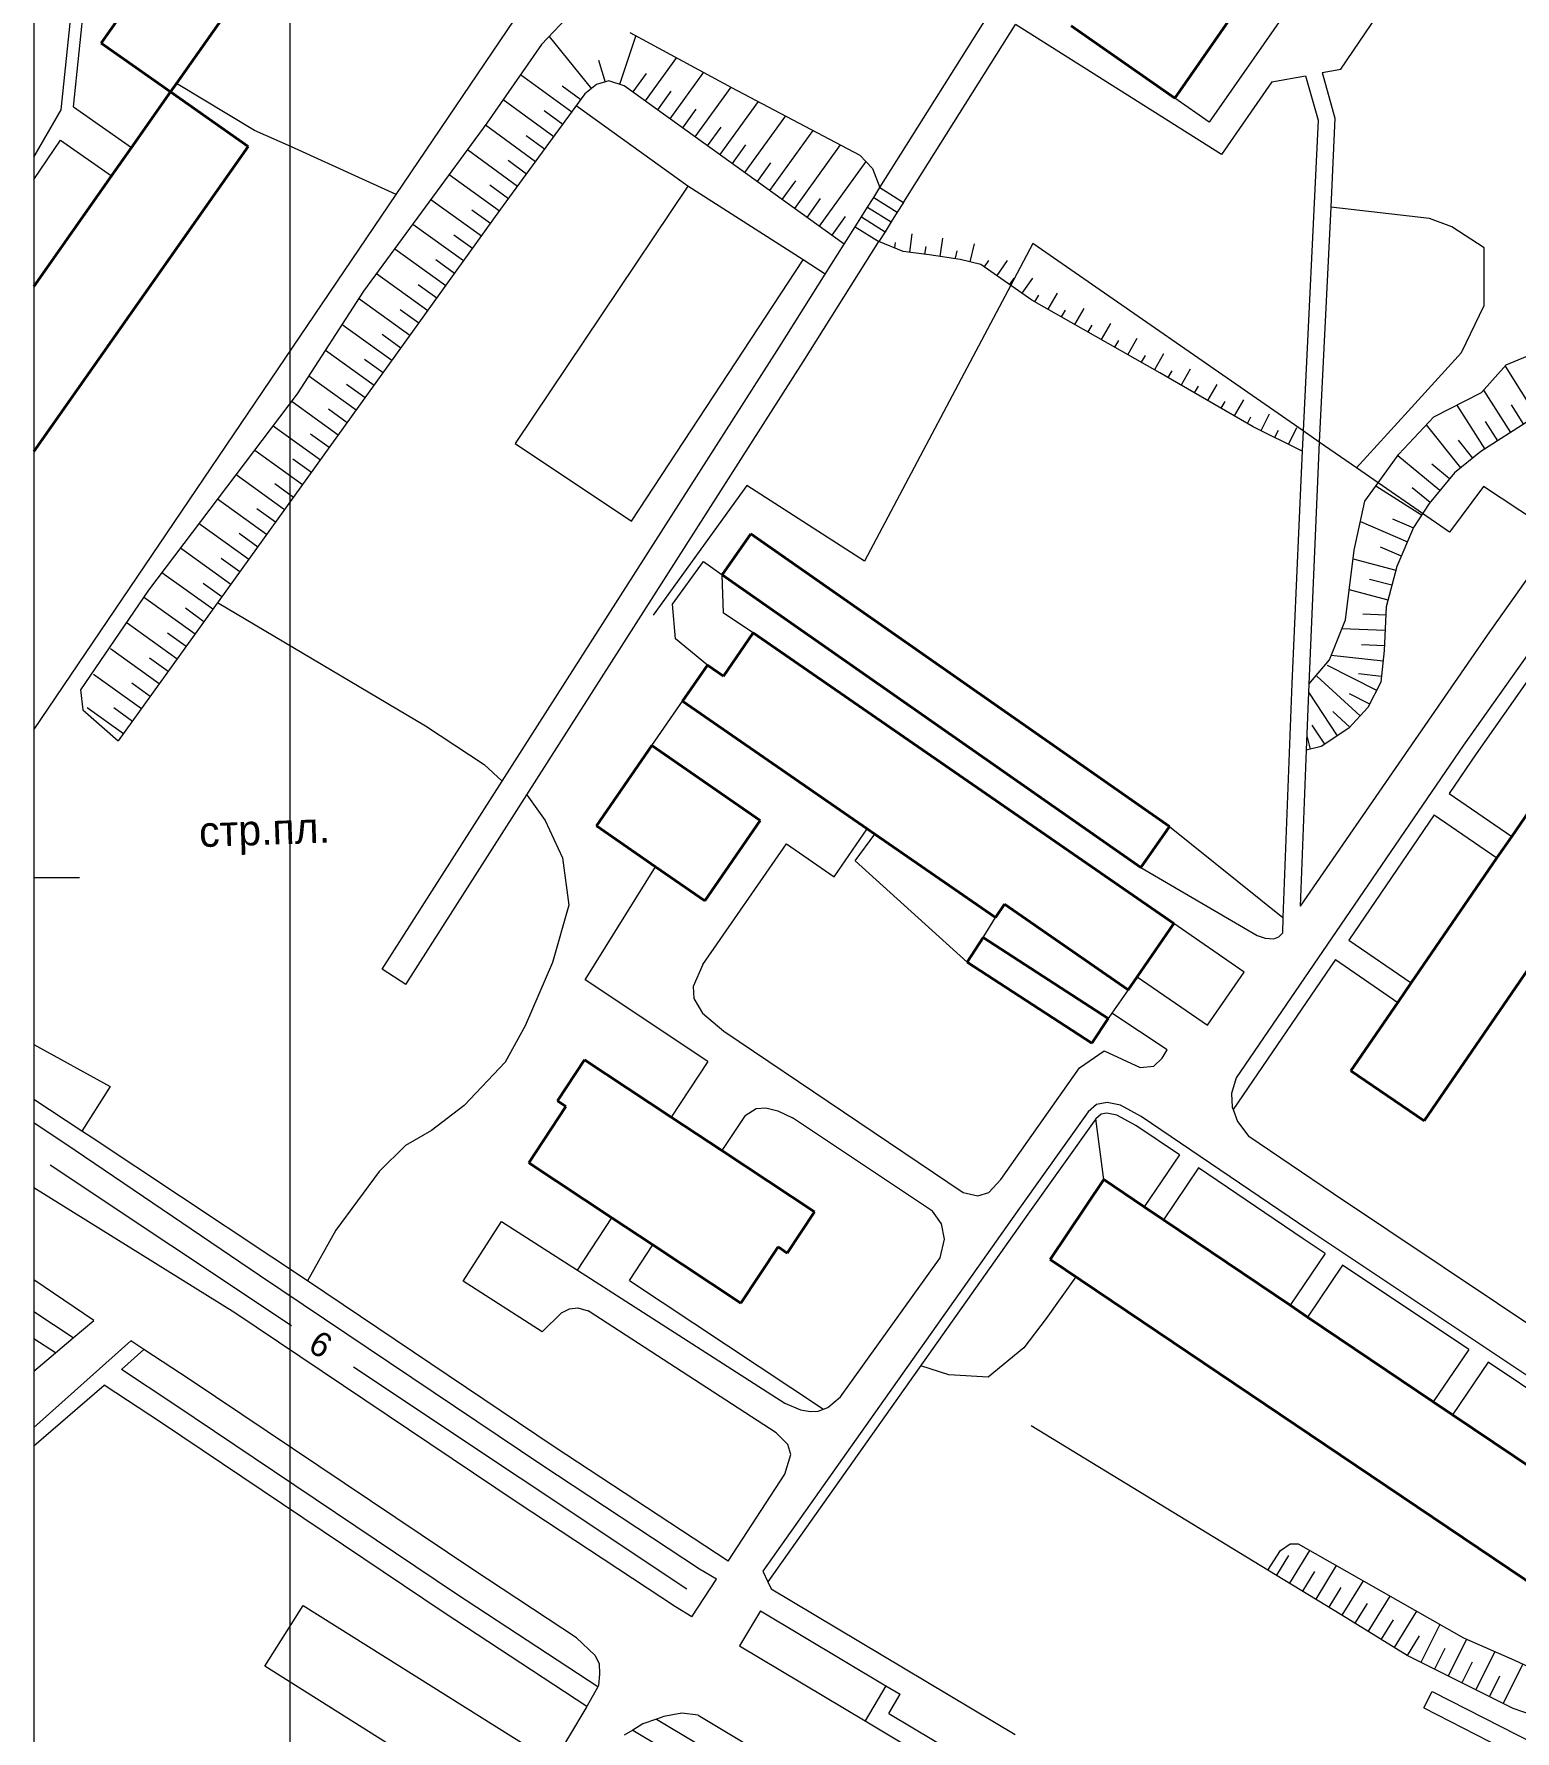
# Model space of a CAD drawing. Extents: x 1000 to 4000, y -5000 to -1000.
# Drawn here: x 1000 to 1193.3, y -3511.3 to -3289.9 of the extents above; entities that cross this region are included whole.
import ezdxf
from ezdxf.enums import TextEntityAlignment as Align

# ---------------------------------------------------------------- set-up
doc = ezdxf.new("R2010")
doc.units = 0
doc.header["$MEASUREMENT"] = 0
for name, color, linetype in [('1', 7, 'CONTINUOUS'), ('11', 7, 'CONTINUOUS'), ('14', 7, 'CONTINUOUS'), ('17', 7, 'CONTINUOUS'), ('24', 7, 'CONTINUOUS'), ('25', 7, 'CONTINUOUS'), ('37', 7, 'CONTINUOUS'), ('40', 7, 'CONTINUOUS'), ('42', 7, 'CONTINUOUS'), ('6', 7, 'CONTINUOUS'), ('границы команд_1', 10, 'CONTINUOUS')]:
    doc.layers.add(name, color=color, linetype=linetype)
doc.styles.get("Standard").update_dxf_attribs({"font": 'txt', "height": 0.2})

msp = doc.modelspace()

# ---------------------------------------------------------------- linework, layer by layer
at = {"layer": '1', "color": 253, "linetype": 'Continuous', "lineweight": 0}
for p, q in [((1000, -3000), (1000, -4000)), ((1005.96, -3400), (1000, -3400))]:
    msp.add_line(p, q, dxfattribs=at)
at = {"layer": '11', "color": 253, "linetype": 'Continuous', "lineweight": 0}
for p, q in [((1047.28, -3310.85), (1065.44, -3284.01)), ((1028.77, -3302.48), (1018.6, -3296.38)), ((1033.62, -3304.63), (1028.77, -3302.48)), ((1000, -3380.68), (1047.28, -3310.85)), ((1130.36, -3317.26), (1127.48, -3322.7)), ((1165.64, -3341.69), (1130.36, -3317.26)), ((1127.48, -3322.7), (1108.41, -3358.68)), ((1167.75, -3343.16), (1165.64, -3341.69)), ((1172.61, -3346.52), (1167.75, -3343.16)), ((1175.43, -3348.47), (1172.61, -3346.52)), ((1093.02, -3348.83), (1080.82, -3365.72)), ((1108.41, -3358.68), (1093.02, -3348.83)), ((1181.22, -3352.48), (1175.43, -3348.47)), ((1189.18, -3348.97), (1184.74, -3354.92)), ((1196.22, -3353.62), (1189.18, -3348.97)), ((1184.74, -3354.92), (1181.22, -3352.48)), ((1083.35, -3364.29), (1087.39, -3358.75)), ((1087.39, -3358.75), (1089.84, -3360.47)), ((1083.72, -3368.83), (1083.35, -3364.29)), ((1087.89, -3372.25), (1083.72, -3368.83)), ((1107.19, -3397.78), (1109.73, -3394.3)), ((1148.22, -3393.33), (1163.01, -3405.19)), ((1121.78, -3411.02), (1107.19, -3397.78)), ((1142.82, -3414.61), (1140.67, -3417.66)), ((1140.67, -3417.66), (1140.18, -3418.35)), ((1030.14, -3502.88), (1035.13, -3494.94)), ((1035.13, -3494.94), (1064.44, -3513.36)), ((1059.45, -3521.3), (1030.14, -3502.88))]:
    msp.add_line(p, q, dxfattribs=at)
at = {"layer": '14', "color": 253, "linetype": 'Continuous', "lineweight": 0}
for p, q in [((1023.97, -3364.08), (1051.09, -3380.2)), ((1051.09, -3380.2), (1058.74, -3385.24)), ((1058.74, -3385.24), (1061.13, -3387.39)), ((1064.33, -3389.17), (1066.7, -3392.55)), ((1066.7, -3392.55), (1068.98, -3397.42)), ((1068.98, -3397.42), (1069.8, -3403.59)), ((1069.8, -3403.59), (1067.68, -3411.06)), ((1067.68, -3411.06), (1064.1, -3419.34)), ((1064.1, -3419.34), (1061.5, -3424.05)), ((1061.5, -3424.05), (1056.13, -3429.74)), ((1056.13, -3429.74), (1051.9, -3432.98)), ((1051.9, -3432.98), (1048.49, -3434.93)), ((1048.49, -3434.93), (1045.07, -3438.34)), ((1045.07, -3438.34), (1039.38, -3445.97)), ((1039.38, -3445.97), (1035.69, -3452.6))]:
    msp.add_line(p, q, dxfattribs=at)
at = {"layer": '24', "color": 253, "linetype": 'Continuous', "lineweight": 0}
for p, q in [((1170.58, -3294.5), (1192.76, -3261.72)), ((1170.8, -3276.45), (1153.38, -3301.41)), ((1110.39, -3309.95), (1129.28, -3279.96)), ((1003.57, -3299.79), (1005.23, -3283.84)), ((1005.15, -3299.4), (1006.71, -3284.37)), ((1113.48, -3311.89), (1128.11, -3288.68)), ((1154.98, -3305.61), (1128.11, -3288.68)), ((1168.11, -3294.95), (1170.58, -3294.5)), ((1168.11, -3294.95), (1169.8, -3300.9)), ((1161.57, -3296.16), (1154.98, -3305.61)), ((1161.57, -3296.16), (1165.95, -3295.35)), ((1165.95, -3295.35), (1167.6, -3301.15)), ((1247.33, -3296.75), (1186.58, -3382.71)), ((1005.15, -3299.4), (1012.74, -3304.73)), ((1153.38, -3301.41), (1148.88, -3298.26)), ((1000, -3305.97), (1003.57, -3299.79)), ((1167.6, -3301.15), (1165.64, -3341.69)), ((1169.8, -3300.9), (1169.24, -3312.51)), ((1000, -3308.91), (1003.47, -3303.76)), ((1003.47, -3303.76), (1010.13, -3308.43)), ((1085.36, -3309.76), (1062.81, -3343.35)), ((1100.38, -3319.37), (1085.36, -3309.76)), ((1169.24, -3312.51), (1167.75, -3343.16)), ((1227.67, -3314.6), (1189.65, -3368.36)), ((1100.39, -3332.68), (1110.27, -3317)), ((1105.74, -3317.33), (1107.18, -3315.05)), ((1078, -3353.47), (1100.38, -3319.37)), ((1103.27, -3321.25), (1105.74, -3317.33)), ((1097.3, -3330.73), (1103.27, -3321.25)), ((1061.13, -3387.39), (1097.3, -3330.73)), ((1064.33, -3389.17), (1100.39, -3332.68)), ((1062.81, -3343.35), (1078, -3353.47)), ((1165.64, -3341.69), (1165.51, -3344.33)), ((1167.75, -3343.16), (1167.55, -3347.27)), ((1165.51, -3344.33), (1165.37, -3347.17)), ((1165.37, -3347.17), (1164.18, -3374.64)), ((1167.55, -3347.27), (1166.37, -3374.73)), ((1090.01, -3365.46), (1089.84, -3360.47)), ((1093.88, -3368.04), (1090.01, -3365.46)), ((1189.65, -3368.36), (1165.26, -3403.69)), ((1164.18, -3374.64), (1163.01, -3405.19)), ((1166.37, -3374.73), (1166.04, -3383.35)), ((1195.33, -3373.76), (1188.21, -3383.84)), ((1080.64, -3382.75), (1084.63, -3376.96)), ((1186.58, -3382.71), (1156.92, -3426.13)), ((1166.04, -3383.35), (1165.26, -3403.69)), ((1188.21, -3383.84), (1184.68, -3389)), ((1045.46, -3411.95), (1061.13, -3387.39)), ((1048.54, -3413.91), (1064.33, -3389.17)), ((1184.68, -3389), (1192.86, -3394.61)), ((1182.76, -3391.81), (1171.6, -3408.15)), ((1182.76, -3391.81), (1190.93, -3397.42)), ((1104.42, -3399.88), (1108.74, -3393.62)), ((1087.3, -3411.34), (1098.2, -3395.58)), ((1098.2, -3395.58), (1104.42, -3399.88)), ((1071.95, -3413.3), (1081.14, -3398.56)), ((1144.48, -3398.68), (1159.63, -3407.52)), ((1123.88, -3407.78), (1125.49, -3405.2)), ((1163.01, -3405.19), (1162.93, -3407.23)), ((1157.93, -3412.31), (1148.78, -3405.99)), ((1159.63, -3407.52), (1160.7, -3407.89)), ((1160.7, -3407.89), (1161.83, -3407.97)), ((1161.83, -3407.97), (1162.47, -3407.72)), ((1162.47, -3407.72), (1162.93, -3407.23)), ((1171.6, -3408.15), (1179.74, -3413.73)), ((1048.54, -3413.91), (1045.46, -3411.95)), ((1087.3, -3411.34), (1086.03, -3414.21)), ((1153.14, -3419.23), (1157.93, -3412.31)), ((1169.87, -3410.68), (1156.49, -3430.26)), ((1169.87, -3410.68), (1178.01, -3416.26)), ((1087.97, -3423.98), (1071.95, -3413.3)), ((1086.03, -3414.21), (1086.14, -3415.77)), ((1144, -3412.91), (1153.14, -3419.23)), ((1086.14, -3415.77), (1087.26, -3417.67)), ((1087.26, -3417.67), (1090.05, -3420.01)), ((1147.9, -3422.44), (1140.67, -3417.66)), ((1090.05, -3420.01), (1121.28, -3441.07)), ((1136.45, -3424.8), (1139.69, -3422.57)), ((1139.69, -3422.57), (1144.38, -3424.75)), ((1147.25, -3423.53), (1147.9, -3422.44)), ((1087.97, -3423.98), (1083.16, -3431.24)), ((1126.19, -3439.39), (1136.45, -3424.8)), ((1144.38, -3424.75), (1146.16, -3424.57)), ((1146.16, -3424.57), (1147.25, -3423.53)), ((1156.92, -3426.13), (1156.29, -3428.17)), ((1006.23, -3433.06), (1000, -3428.93)), ((1092.81, -3431.01), (1094.26, -3430.11)), ((1094.26, -3430.11), (1095.52, -3430.04)), ((1095.52, -3430.04), (1097.09, -3430.41)), ((1138.66, -3429.59), (1137.57, -3430.53)), ((1140.06, -3429.34), (1138.66, -3429.59)), ((1141.8, -3429.69), (1140.06, -3429.34)), ((1144.51, -3431.16), (1141.8, -3429.69)), ((1156.29, -3428.17), (1156.38, -3429.95)), ((1156.38, -3429.95), (1156.49, -3430.26)), ((1005.36, -3435.6), (1000, -3431.96)), ((1092.81, -3431.01), (1089.77, -3435.61)), ((1097.09, -3430.41), (1099, -3431.34)), ((1117.27, -3443.52), (1099, -3431.34)), ((1137.57, -3430.53), (1128.61, -3443.1)), ((1138.58, -3431.45), (1129.72, -3443.88)), ((1139.27, -3430.86), (1138.58, -3431.45)), ((1140.04, -3430.72), (1139.27, -3430.86)), ((1141.33, -3430.98), (1140.04, -3430.72)), ((1143.81, -3432.32), (1141.33, -3430.98)), ((1149.49, -3436.17), (1143.81, -3432.32)), ((1166.4, -3445.98), (1144.51, -3431.16)), ((1156.49, -3430.26), (1157.09, -3431.82)), ((1157.09, -3431.82), (1158.55, -3433.76)), ((1007.46, -3433.87), (1006.23, -3433.06)), ((1031.06, -3449.49), (1007.46, -3433.87)), ((1169.59, -3441.24), (1158.55, -3433.76)), ((1029.44, -3451.91), (1005.36, -3435.6)), ((1149.49, -3436.17), (1144.91, -3442.95)), ((1151.98, -3437.86), (1147.41, -3444.63)), ((1165.64, -3447.11), (1151.98, -3437.86)), ((1026.2, -3456.78), (1000, -3440.46)), ((1121.28, -3441.07), (1123.18, -3441.51)), ((1123.18, -3441.51), (1124.63, -3441.07)), ((1124.63, -3441.07), (1126.19, -3439.39)), ((1128.61, -3443.1), (1095.12, -3490.48)), ((1206.17, -3465.68), (1169.59, -3441.24)), ((1056.02, -3452.64), (1061.01, -3444.85)), ((1061.01, -3444.85), (1070.92, -3451.21)), ((1070.92, -3451.21), (1075.43, -3444.38)), ((1129.72, -3443.88), (1095.79, -3491.88)), ((1118.45, -3445.15), (1117.27, -3443.52)), ((1118.84, -3447.17), (1118.45, -3445.15)), ((1118.25, -3449.59), (1118.84, -3447.17)), ((1168.51, -3449.03), (1165.64, -3447.11)), ((1205.8, -3472.29), (1166.4, -3445.98)), ((1035.69, -3452.6), (1031.06, -3449.49)), ((1077.71, -3452.56), (1080.78, -3447.92)), ((1105.27, -3467.73), (1118.25, -3449.59)), ((1168.51, -3449.03), (1163.95, -3455.79)), ((1066.3, -3476.67), (1029.44, -3451.91)), ((1070.92, -3451.21), (1098, -3468.58)), ((1170.79, -3450.54), (1166.21, -3457.32)), ((1187.25, -3461.54), (1170.79, -3450.54)), ((1007.8, -3457.77), (1000, -3452.47)), ((1067.91, -3474.25), (1035.69, -3452.6)), ((1066.32, -3459.25), (1056.02, -3452.64)), ((1077.71, -3452.56), (1103.06, -3469.33)), ((1005.14, -3460.03), (1000, -3456.64)), ((1068.86, -3456.75), (1069.88, -3456.26)), ((1069.88, -3456.26), (1070.98, -3456.13)), ((1070.98, -3456.13), (1072.32, -3456.52)), ((1096.85, -3472.43), (1072.32, -3456.52)), ((1005.14, -3460.03), (1007.8, -3457.77)), ((1063.07, -3481.54), (1026.2, -3456.78)), ((1066.32, -3459.25), (1068.86, -3456.75)), ((1002.81, -3462), (1000, -3460.15)), ((1000, -3471.74), (1012.64, -3460.41)), ((1002.81, -3462), (1005.14, -3460.03)), ((1014.36, -3461.54), (1012.64, -3460.41)), ((1000, -3464.38), (1002.81, -3462)), ((1011.42, -3464.17), (1014.36, -3461.54)), ((1020.39, -3465.52), (1014.36, -3461.54)), ((1187.25, -3461.54), (1182.63, -3468.39)), ((1189.78, -3463.22), (1185.15, -3470.09)), ((1206.25, -3474.22), (1189.78, -3463.22)), ((1018.27, -3468.69), (1011.42, -3464.17)), ((1057.26, -3490.28), (1020.39, -3465.52)), ((1000, -3474.14), (1009.17, -3466.2)), ((1016.65, -3471.13), (1009.17, -3466.2)), ((1103.61, -3469.13), (1105.27, -3467.73)), ((1055.14, -3493.46), (1018.27, -3468.69)), ((1098, -3468.58), (1100.03, -3469.42)), ((1100.03, -3469.42), (1101.34, -3469.65)), ((1101.34, -3469.65), (1102.36, -3469.59)), ((1102.36, -3469.59), (1103.06, -3469.33)), ((1103.06, -3469.33), (1103.61, -3469.13)), ((1053.52, -3495.9), (1016.65, -3471.13)), ((1090.6, -3489.17), (1067.91, -3474.25)), ((1098.39, -3473.97), (1096.85, -3472.43)), ((1098.78, -3475.25), (1098.39, -3473.97)), ((1098, -3477.82), (1098.78, -3475.25)), ((1086.88, -3490.2), (1066.3, -3476.67)), ((1090.6, -3489.17), (1098, -3477.82)), ((1083.75, -3495.14), (1063.07, -3481.54)), ((1070.79, -3499.18), (1057.26, -3490.28)), ((1085.87, -3496.43), (1089.06, -3491.53)), ((1089.06, -3491.53), (1086.88, -3490.2)), ((1095.12, -3490.48), (1095.79, -3491.88)), ((1095.79, -3491.88), (1096.21, -3492.77)), ((1073.58, -3505.59), (1055.14, -3493.46)), ((1096.21, -3492.77), (1128.04, -3511.78)), ((1072.14, -3508.14), (1053.52, -3495.9)), ((1085.87, -3496.43), (1083.75, -3495.14)), ((1094.81, -3495.64), (1092.08, -3500.22)), ((1094.81, -3495.64), (1111.2, -3505.44)), ((1070.79, -3499.18), (1073.22, -3501.46)), ((1092.08, -3500.22), (1108.47, -3510.01)), ((1073.22, -3501.46), (1073.76, -3502.54)), ((1073.76, -3502.54), (1073.83, -3503.9)), ((1073.69, -3505.39), (1073.58, -3505.59)), ((1073.83, -3503.9), (1073.69, -3505.39)), ((1111.2, -3505.44), (1108.47, -3510.01)), ((1111.2, -3505.44), (1113.05, -3506.54)), ((1073.58, -3505.59), (1072.2, -3508.04)), ((1111.56, -3509.03), (1113.05, -3506.54)), ((1181.39, -3508.32), (1182.48, -3506.18)), ((1182.48, -3506.18), (1242.98, -3537.05)), ((1072.14, -3508.14), (1050.39, -3544.39)), ((1072.2, -3508.04), (1072.14, -3508.14)), ((1081.27, -3509.79), (1079.48, -3510.42)), ((1082.21, -3509.46), (1081.27, -3509.79)), ((1081.27, -3509.79), (1114.29, -3529.51)), ((1084.57, -3509.02), (1082.21, -3509.46)), ((1086.67, -3509.27), (1084.57, -3509.02)), ((1086.67, -3509.27), (1115.86, -3526.7)), ((1111.56, -3509.03), (1124.91, -3517)), ((1181.39, -3508.32), (1241.98, -3539.25)), ((1078.18, -3511.21), (1077.04, -3511.89)), ((1079.48, -3510.42), (1078.18, -3511.21)), ((1078.18, -3511.21), (1112.93, -3531.96)), ((1108.47, -3510.01), (1123.66, -3519.08))]:
    msp.add_line(p, q, dxfattribs=at)
at = {"layer": '25', "color": 253, "linetype": 'Continuous', "lineweight": 0}
for p, q in [((1109.6, -3311.22), (1110.39, -3309.95)), ((1110.39, -3309.95), (1113.48, -3311.89)), ((1108, -3313.75), (1108.8, -3312.49)), ((1108.8, -3312.49), (1109.6, -3311.22)), ((1108.8, -3312.49), (1111.88, -3314.43)), ((1109.6, -3311.22), (1112.68, -3313.16)), ((1113.48, -3311.89), (1112.68, -3313.16)), ((1107.18, -3315.05), (1108, -3313.75)), ((1108, -3313.75), (1111.09, -3315.7)), ((1111.88, -3314.43), (1111.09, -3315.7)), ((1112.68, -3313.16), (1111.88, -3314.43)), ((1107.18, -3315.05), (1110.27, -3317)), ((1111.09, -3315.7), (1110.27, -3317))]:
    msp.add_line(p, q, dxfattribs=at)
at = {"layer": '37', "color": 253, "linetype": 'Continuous', "lineweight": 0}
for p, q in [((1070.28, -3287.02), (1066.24, -3291.27)), ((1067.23, -3290.22), (1072.77, -3297.04)), ((1078.55, -3290.11), (1076.43, -3296.48)), ((1077.78, -3289.69), (1091.04, -3296.89)), ((1066.24, -3291.27), (1059.09, -3301.55)), ((1073.68, -3293.3), (1074.53, -3296.18)), ((1079.89, -3295.04), (1078.14, -3297.47)), ((1083.84, -3292.98), (1079.77, -3298.64)), ((1087.39, -3294.9), (1083.01, -3300.98)), ((1063.52, -3295.18), (1070.2, -3300.07)), ((1068.96, -3296.68), (1071.38, -3298.46)), ((1073.43, -3296.5), (1071.91, -3297.73)), ((1075.05, -3296.02), (1073.43, -3296.5)), ((1077.05, -3296.69), (1075.05, -3296.02)), ((1105.74, -3317.33), (1077.05, -3296.69)), ((1090.93, -3296.83), (1086.26, -3303.32)), ((1091.04, -3296.89), (1107.8, -3305.73)), ((1071.91, -3297.73), (1060.77, -3312.95)), ((1061.23, -3298.46), (1067.84, -3303.3)), ((1083.14, -3297.38), (1081.39, -3299.81)), ((1094.5, -3298.71), (1089.51, -3305.65)), ((1059.09, -3301.55), (1043.02, -3323.47)), ((1066.6, -3299.91), (1069.02, -3301.68)), ((1086.39, -3299.71), (1084.64, -3302.15)), ((1098.07, -3300.6), (1092.75, -3307.99)), ((1058.94, -3301.75), (1065.47, -3306.53)), ((1064.23, -3303.14), (1066.65, -3304.91)), ((1089.64, -3302.05), (1087.88, -3304.48)), ((1101.64, -3302.48), (1096, -3310.32)), ((1047.28, -3310.85), (1033.62, -3304.63)), ((1056.58, -3304.97), (1063.11, -3309.75)), ((1092.88, -3304.39), (1091.13, -3306.82)), ((1105.21, -3304.37), (1099.25, -3312.66)), ((1107.8, -3305.73), (1109.42, -3307.44)), ((1054.17, -3308.25), (1060.75, -3312.98)), ((1061.87, -3306.37), (1064.29, -3308.14)), ((1096.13, -3306.72), (1094.38, -3309.16)), ((1108.57, -3306.55), (1102.49, -3315)), ((1109.42, -3307.44), (1110.39, -3309.95)), ((1059.51, -3309.59), (1061.93, -3311.37)), ((1099.38, -3309.06), (1097.62, -3311.49)), ((1051.81, -3311.48), (1058.41, -3316.23)), ((1102.62, -3311.39), (1100.87, -3313.83)), ((1060.77, -3312.95), (1024.25, -3363.69)), ((1049.45, -3314.7), (1056.07, -3319.47)), ((1057.14, -3312.85), (1059.58, -3314.6)), ((1105.87, -3313.73), (1104.12, -3316.17)), ((1054.81, -3316.1), (1057.24, -3317.85)), ((1113.44, -3318.27), (1110.27, -3317)), ((1112.41, -3317.12), (1112.32, -3317.82)), ((1114.57, -3316), (1114.26, -3318.38)), ((1118.58, -3316.55), (1118.22, -3318.92)), ((1047.08, -3317.93), (1053.74, -3322.72)), ((1052.47, -3319.34), (1054.9, -3321.1)), ((1116.82, -3318.71), (1113.44, -3318.27)), ((1116.39, -3317.64), (1116.24, -3318.62)), ((1120.87, -3319.32), (1116.82, -3318.71)), ((1120.45, -3318.19), (1120.21, -3319.16)), ((1123.59, -3319.99), (1120.87, -3319.32)), ((1122.72, -3317.3), (1122.15, -3319.63)), ((1044.72, -3321.16), (1051.4, -3325.97)), ((1130.24, -3324.64), (1123.59, -3319.99)), ((1124.59, -3319.47), (1124.02, -3320.28)), ((1127.03, -3319.46), (1125.66, -3321.43)), ((1043.02, -3323.47), (1034.37, -3336.88)), ((1050.13, -3322.59), (1052.57, -3324.34)), ((1127.87, -3321.76), (1127.3, -3322.58)), ((1130.31, -3321.76), (1128.93, -3323.72)), ((1133.52, -3323.74), (1132.33, -3325.82)), ((1042.35, -3324.39), (1049.06, -3329.21)), ((1047.8, -3325.84), (1050.23, -3327.59)), ((1146.94, -3334.11), (1130.24, -3324.64)), ((1131.09, -3323.97), (1130.59, -3324.84)), ((1134.57, -3325.94), (1134.07, -3326.81)), ((1137, -3325.71), (1135.81, -3327.8)), ((1040.24, -3327.79), (1046.73, -3332.46)), ((1138.05, -3327.91), (1137.55, -3328.78)), ((1140.48, -3327.68), (1139.29, -3329.77)), ((1045.46, -3329.08), (1047.89, -3330.84)), ((1141.53, -3329.89), (1141.03, -3330.76)), ((1143.96, -3329.66), (1142.77, -3331.74)), ((1038.06, -3331.15), (1044.39, -3335.71)), ((1043.12, -3332.33), (1045.56, -3334.08)), ((1145.01, -3331.86), (1144.51, -3332.73)), ((1147.43, -3331.63), (1146.25, -3333.72)), ((1192.15, -3333.08), (1196, -3331.46)), ((1035.89, -3334.52), (1042.05, -3338.95)), ((1159.12, -3341.17), (1146.94, -3334.11)), ((1148.49, -3333.85), (1147.98, -3334.71)), ((1150.92, -3333.64), (1149.71, -3335.72)), ((1188.92, -3336.69), (1192.15, -3333.08)), ((1192, -3333.25), (1196.09, -3339.77)), ((1034.37, -3336.88), (1014.94, -3362.49)), ((1040.79, -3335.58), (1043.22, -3337.33)), ((1151.95, -3335.86), (1151.44, -3336.72)), ((1154.38, -3335.65), (1153.17, -3337.72)), ((1182.7, -3339.88), (1188.92, -3336.69)), ((1189.19, -3336.39), (1192.71, -3341.91)), ((1033.72, -3337.88), (1039.72, -3342.2)), ((1038.45, -3338.82), (1040.88, -3340.58)), ((1155.41, -3337.86), (1154.9, -3338.73)), ((1157.84, -3337.66), (1156.63, -3339.73)), ((1185.69, -3338.34), (1189.34, -3344.06)), ((1192.79, -3338.31), (1194.4, -3340.84)), ((1031.23, -3341.02), (1037.38, -3345.45)), ((1158.78, -3339.89), (1158.34, -3340.78)), ((1165.51, -3344.33), (1159.12, -3341.17)), ((1161.19, -3339.52), (1160.13, -3341.67)), ((1164.78, -3341.29), (1163.72, -3343.44)), ((1178.15, -3344.72), (1182.7, -3339.88)), ((1181.72, -3340.92), (1186.18, -3346.51)), ((1195.23, -3340.3), (1188.84, -3344.38)), ((1189.41, -3340.46), (1191.03, -3342.99)), ((1036.11, -3342.07), (1038.55, -3343.82)), ((1162.37, -3341.66), (1161.92, -3342.56)), ((1185.87, -3342.91), (1187.74, -3345.26)), ((1028.81, -3344.2), (1035.04, -3348.69)), ((1033.78, -3345.32), (1036.21, -3347.07)), ((1175.43, -3348.47), (1178.15, -3344.72)), ((1177.99, -3344.89), (1183.48, -3349.44)), ((1182.44, -3345.99), (1184.76, -3347.9)), ((1188.84, -3344.38), (1185.38, -3347.15)), ((1026.39, -3347.39), (1032.71, -3351.94)), ((1185.38, -3347.15), (1182.07, -3351.15)), ((1031.44, -3348.56), (1033.87, -3350.32)), ((1173.69, -3350.87), (1175.43, -3348.47)), ((1175.15, -3348.86), (1181.11, -3352.65)), ((1179.89, -3349.07), (1182.2, -3350.98)), ((1023.97, -3350.58), (1030.37, -3355.18)), ((1029.1, -3351.81), (1031.54, -3353.56)), ((1172.3, -3357.26), (1173.69, -3350.87)), ((1182.07, -3351.15), (1180.06, -3354.3)), ((1021.55, -3353.77), (1028.03, -3358.43)), ((1173.12, -3353.51), (1179.25, -3356.18)), ((1177.29, -3353.15), (1180.05, -3354.34)), ((1180.06, -3354.3), (1177.85, -3359.41)), ((1019.14, -3356.96), (1025.7, -3361.68)), ((1026.77, -3355.06), (1029.2, -3356.81)), ((1175.7, -3356.82), (1178.45, -3358.01)), ((1024.43, -3358.3), (1026.86, -3360.05)), ((1171.15, -3366.33), (1172.3, -3357.26)), ((1172.16, -3358.39), (1177.72, -3359.87)), ((1016.71, -3360.15), (1023.36, -3364.93)), ((1174.31, -3361.03), (1177.21, -3361.8)), ((1177.85, -3359.41), (1176.46, -3364.64)), ((1014.94, -3362.49), (1006.09, -3375.5)), ((1024.25, -3363.69), (1011.01, -3382.12)), ((1014.3, -3363.34), (1021.03, -3368.17)), ((1022.09, -3361.55), (1024.53, -3363.3)), ((1171.65, -3362.4), (1176.7, -3363.74)), ((1019.76, -3364.8), (1022.19, -3366.55)), ((1173.42, -3365.58), (1176.42, -3365.7)), ((1176.46, -3364.64), (1176.23, -3370.33)), ((1012.17, -3366.74), (1018.69, -3371.42)), ((1017.42, -3368.05), (1019.86, -3369.8)), ((1169.07, -3371.56), (1171.15, -3366.33)), ((1170.69, -3367.47), (1176.34, -3367.7)), ((1009.98, -3370.09), (1016.36, -3374.67)), ((1173.26, -3369.58), (1176.25, -3369.7)), ((1176.23, -3370.33), (1175.77, -3374.48)), ((1015.09, -3371.3), (1017.53, -3373.05)), ((1166.37, -3374.73), (1169.07, -3371.56)), ((1168.79, -3372.25), (1175.22, -3375.54)), ((1169.32, -3370.94), (1176.08, -3371.69)), ((1007.79, -3373.44), (1014.03, -3377.92)), ((1012.76, -3374.55), (1015.19, -3376.3)), ((1167.41, -3373.69), (1173.07, -3378.88)), ((1172.87, -3373.35), (1175.86, -3373.68)), ((1175.77, -3374.48), (1174.07, -3377.79)), ((1006.09, -3375.5), (1006.36, -3378.07)), ((1166.33, -3375.78), (1170.08, -3381.49)), ((1171.64, -3375.96), (1174.31, -3377.32)), ((1006.36, -3378.07), (1011.01, -3382.12)), ((1006.96, -3377.77), (1011.69, -3381.17)), ((1010.42, -3377.8), (1012.86, -3379.55)), ((1169.51, -3378.33), (1171.72, -3380.35)), ((1174.07, -3377.79), (1171.61, -3380.48)), ((1166.76, -3380.08), (1168.41, -3382.59)), ((1171.61, -3380.48), (1167.99, -3382.86)), ((1167.99, -3382.86), (1166.03, -3383.35)), ((1166.11, -3381.5), (1166.54, -3383.22)), ((1161.03, -3490.33), (1130.13, -3471.53)), ((1162.69, -3487.79), (1163.97, -3486.93)), ((1163.97, -3486.93), (1164.99, -3486.93)), ((1164.99, -3486.93), (1186.56, -3499.19)), ((1161.03, -3490.33), (1162.69, -3487.79)), ((1163.73, -3488.45), (1162.17, -3491.02)), ((1166.48, -3487.78), (1163.88, -3492.06)), ((1169.96, -3489.76), (1167.29, -3494.14)), ((1170.7, -3496.21), (1161.03, -3490.33)), ((1167.14, -3490.53), (1165.58, -3493.1)), ((1173.47, -3491.75), (1170.71, -3496.22)), ((1170.56, -3492.61), (1169, -3495.18)), ((1176.95, -3493.73), (1174.11, -3498.32)), ((1179.23, -3501.49), (1170.7, -3496.21)), ((1173.99, -3494.72), (1172.41, -3497.27)), ((1180.43, -3495.71), (1177.51, -3500.43)), ((1177.39, -3496.82), (1175.81, -3499.37)), ((1183.47, -3497.43), (1181, -3502.38)), ((1180.79, -3498.93), (1179.21, -3501.48)), ((1184.13, -3500.58), (1182.79, -3503.27)), ((1186.97, -3499.37), (1184.58, -3504.16)), ((1186.56, -3499.19), (1193.21, -3502.09)), ((1190.64, -3500.97), (1188.16, -3505.95)), ((1193.04, -3508.38), (1179.23, -3501.49)), ((1187.71, -3502.37), (1186.37, -3505.05)), ((1194.3, -3502.59), (1191.74, -3507.74)), ((1193.21, -3502.09), (1197.98, -3504.3)), ((1191.29, -3504.16), (1189.95, -3506.84)), ((1199.09, -3510.51), (1193.04, -3508.38))]:
    msp.add_line(p, q, dxfattribs=at)
at = {"layer": '40', "color": 253, "linetype": 'Continuous', "lineweight": 0}
for p, q in [((1085.36, -3309.76), (1070.78, -3299.28)), ((1182.12, -3313.99), (1169.24, -3312.51)), ((1185.04, -3315.07), (1182.12, -3313.99)), ((1189.28, -3317.82), (1185.04, -3315.07)), ((1103.27, -3321.25), (1100.38, -3319.37)), ((1189.28, -3325.32), (1189.28, -3317.82)), ((1186.29, -3331.45), (1189.28, -3325.32)), ((1179.34, -3339.14), (1186.29, -3331.45)), ((1172.61, -3346.52), (1179.34, -3339.14)), ((1000, -3421.74), (1009.96, -3427.25)), ((1009.96, -3427.25), (1006.23, -3433.06)), ((1139.63, -3439.39), (1138.58, -3431.45)), ((1002.14, -3437.44), (1033.63, -3458.42)), ((1135.97, -3452.06), (1132.12, -3457.52)), ((1132.12, -3457.52), (1129.2, -3461.33)), ((1129.2, -3461.33), (1124.52, -3465.15)), ((1041.7, -3463.8), (1085.19, -3492.78)), ((1119.4, -3464.85), (1115.73, -3463.68)), ((1124.52, -3465.15), (1119.4, -3464.85))]:
    msp.add_line(p, q, dxfattribs=at)
at = {"layer": '6', "color": 253, "linetype": 'Continuous', "lineweight": 40}
for p, q in [((1068.45, -3225.39), (1018.6, -3296.38)), ((1148.88, -3298.26), (1166.3, -3273.31)), ((1008.79, -3291.11), (1012.4, -3285.98)), ((1135.38, -3288.85), (1148.88, -3298.26)), ((1017.84, -3297.46), (1008.79, -3291.11)), ((1018.6, -3296.38), (1017.84, -3297.46)), ((1017.84, -3297.46), (1012.74, -3304.73)), ((1027.96, -3304.57), (1017.84, -3297.46)), ((1181.42, -3431.73), (1271.32, -3300.7)), ((1000, -3344.4), (1027.96, -3304.57)), ((1012.74, -3304.73), (1010.13, -3308.43)), ((1010.13, -3308.43), (1000, -3322.87)), ((1093.58, -3355.12), (1089.84, -3360.47)), ((1148.22, -3393.33), (1093.58, -3355.12)), ((1089.84, -3360.47), (1144.48, -3398.68)), ((1089.98, -3373.69), (1093.88, -3368.04)), ((1093.88, -3368.04), (1148.78, -3405.99)), ((1084.63, -3376.96), (1087.89, -3372.25)), ((1087.89, -3372.25), (1089.98, -3373.69)), ((1108.74, -3393.62), (1084.63, -3376.96)), ((1203.38, -3379.28), (1192.86, -3394.61)), ((1073.4, -3393.21), (1080.64, -3382.75)), ((1080.64, -3382.75), (1094.8, -3392.54)), ((1081.14, -3398.56), (1073.4, -3393.21)), ((1094.8, -3392.54), (1087.57, -3403)), ((1109.73, -3394.3), (1108.74, -3393.62)), ((1125.49, -3405.2), (1109.73, -3394.3)), ((1144.48, -3398.68), (1148.22, -3393.33)), ((1192.86, -3394.61), (1190.93, -3397.42)), ((1087.57, -3403), (1081.14, -3398.56)), ((1190.93, -3397.42), (1179.74, -3413.73)), ((1126.68, -3403.46), (1125.49, -3405.2)), ((1142.82, -3414.61), (1126.68, -3403.46)), ((1121.78, -3411.02), (1123.88, -3407.78)), ((1123.88, -3407.78), (1140.18, -3418.35)), ((1148.78, -3405.99), (1144, -3412.91)), ((1138.08, -3421.59), (1121.78, -3411.02)), ((1144, -3412.91), (1142.82, -3414.61)), ((1179.74, -3413.73), (1178.01, -3416.26)), ((1178.01, -3416.26), (1171.88, -3425.19)), ((1140.18, -3418.35), (1138.08, -3421.59)), ((1068.31, -3429.13), (1071.86, -3423.77)), ((1071.86, -3423.77), (1083.16, -3431.24)), ((1171.88, -3425.19), (1181.42, -3431.73)), ((1064.57, -3437.2), (1069.42, -3429.87)), ((1069.42, -3429.87), (1068.31, -3429.13)), ((1083.16, -3431.24), (1089.77, -3435.61)), ((1089.77, -3435.61), (1101.85, -3443.6)), ((1075.43, -3444.38), (1064.57, -3437.2)), ((1132.61, -3449.8), (1139.63, -3439.39)), ((1144.91, -3442.95), (1139.63, -3439.39)), ((1147.41, -3444.63), (1144.91, -3442.95)), ((1080.78, -3447.92), (1075.43, -3444.38)), ((1101.85, -3443.6), (1098.3, -3448.97)), ((1163.95, -3455.79), (1147.41, -3444.63)), ((1092.26, -3455.51), (1080.78, -3447.92)), ((1097.11, -3448.18), (1092.26, -3455.51)), ((1098.3, -3448.97), (1097.11, -3448.18)), ((1205.88, -3499.2), (1132.61, -3449.8)), ((1166.21, -3457.32), (1163.95, -3455.79)), ((1182.63, -3468.39), (1166.21, -3457.32)), ((1185.15, -3470.09), (1182.63, -3468.39)), ((1201.57, -3481.16), (1185.15, -3470.09))]:
    msp.add_line(p, q, dxfattribs=at)
at = {"layer": 'границы команд_1', "color": 251, "lineweight": 0}
msp.add_lwpolyline([(1033.44, -1863.26), (3102.46, -1863.26), (3102.46, -4710.9), (1033.44, -4710.9)], close=True, dxfattribs=at)

# ---------------------------------------------------------------- texts
at = {"layer": '17', "color": 253, "linetype": 'Continuous', "lineweight": 0}
msp.add_text('стр.пл.', height=4, rotation=2.0407, dxfattribs=at).set_placement((1030.1, -3394.31), align=Align.MIDDLE)
at = {"layer": '42', "color": 253, "linetype": 'Continuous', "lineweight": 0}
msp.add_text('6', height=3.2, rotation=329.4411, dxfattribs=at).set_placement((1037.44, -3460.87), align=Align.MIDDLE)

doc.saveas('drawing.dxf')
